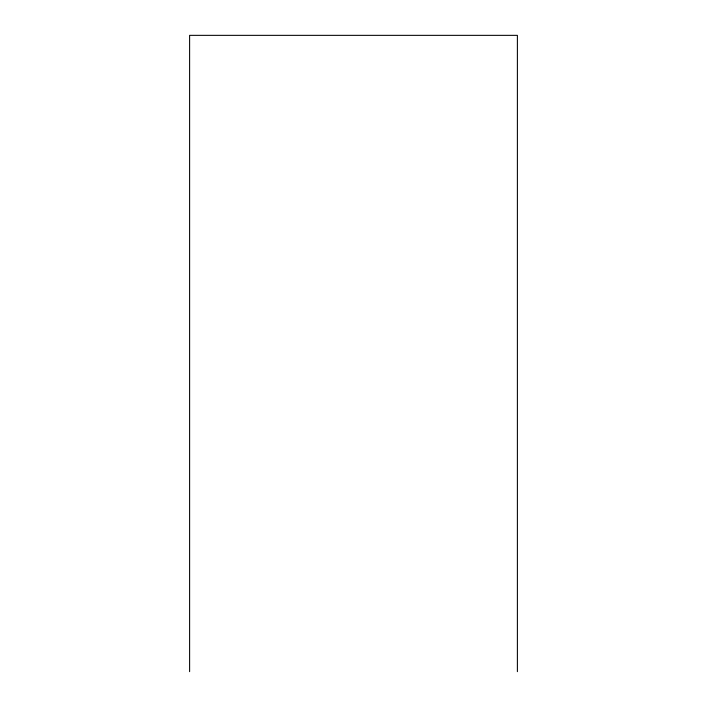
<?xml version="1.0" encoding="UTF-8"?>
<svg xmlns="http://www.w3.org/2000/svg" width="707" height="707" viewBox="0 0 707 707"><rect width="100%" height="100%" fill="white"/><g stroke="black" fill="none" stroke-linecap="round" stroke-linejoin="round"><path stroke-width="1.06" d="M517.391 671.65L517.391 35.35L189.609 35.35L189.609 671.65"/></g></svg>
